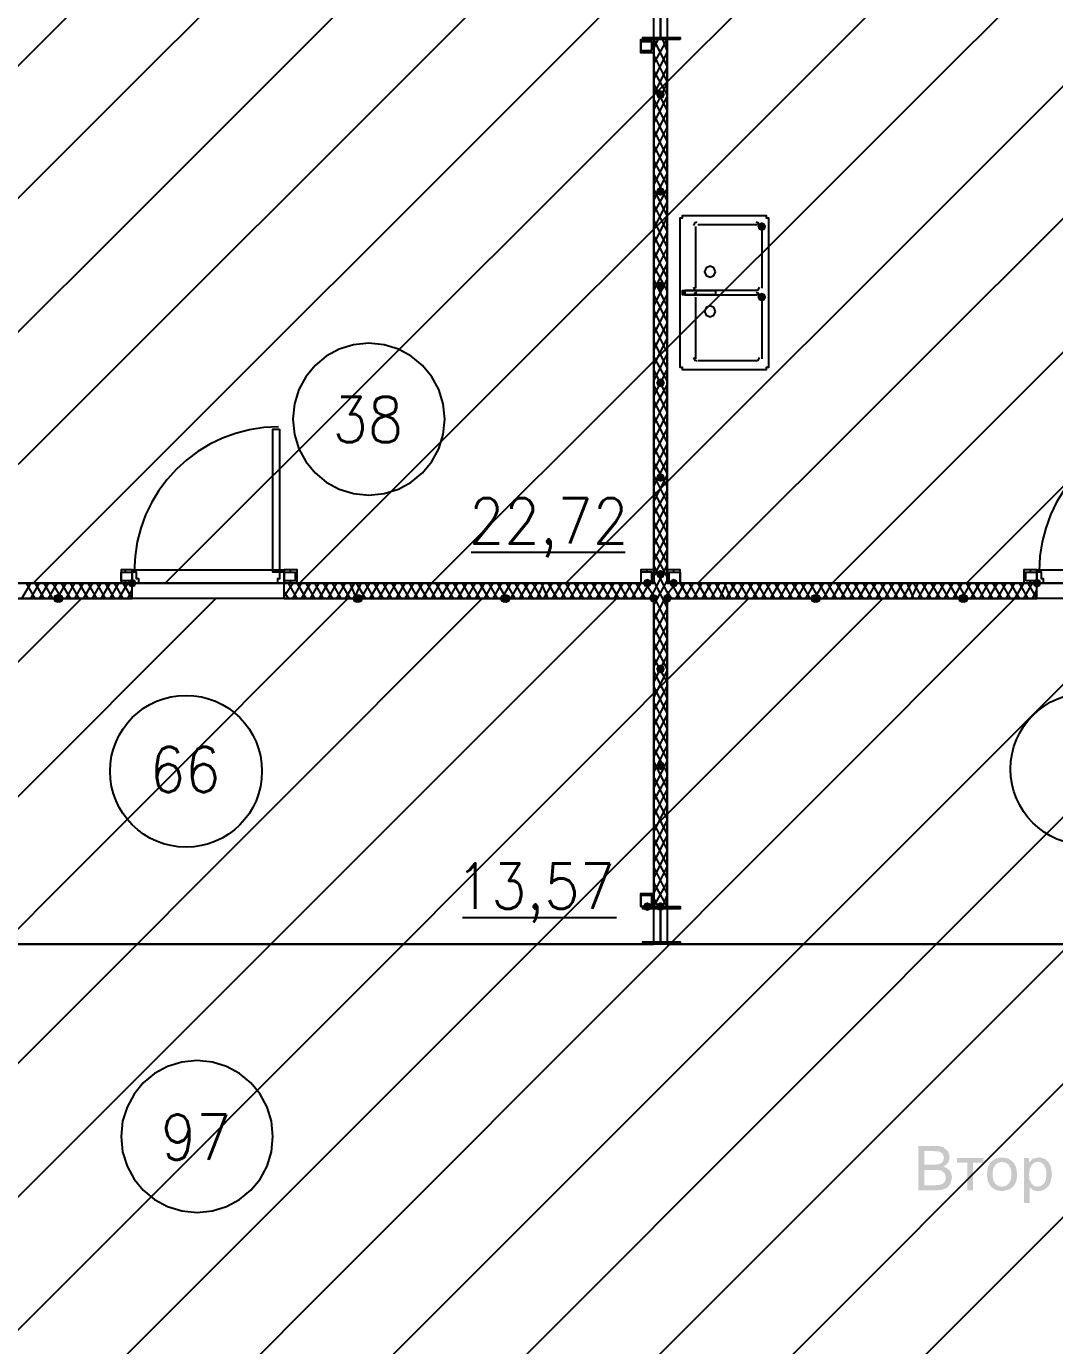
# Model space of a CAD drawing. Header units: millimetres. Extents: x 0 to 420, y 0 to 297.
# Drawn here: x 157.61 to 177.38, y 174.48 to 199.86 of the extents above; entities that cross this region are included whole.
import ezdxf

# ---------------------------------------------------------------- set-up
doc = ezdxf.new("R2010")
doc.units = ezdxf.units.MM
doc.layers.get('0').update_dxf_attribs({"linetype": 'CONTINUOUS'})
doc.styles.get("Standard").update_dxf_attribs({"font": 'STANDARD'})

msp = doc.modelspace()

# ---------------------------------------------------------------- hatches: boundary and pattern name
at = {"true_color": 0x000007}
for points in [[(169.883667, 198.543333), (169.858796, 198.483537), (169.799, 198.458667), (169.739204, 198.483537), (169.714333, 198.543333), (169.739204, 198.603129), (169.799, 198.628), (169.858796, 198.603129)], [(169.883667, 196.680667), (169.858796, 196.620871), (169.799, 196.596), (169.739204, 196.620871), (169.714333, 196.680667), (169.739204, 196.740462), (169.799, 196.765333), (169.858796, 196.740463)], [(171.831, 196.003333), (171.806129, 195.943537), (171.746333, 195.918667), (171.686538, 195.943537), (171.661667, 196.003333), (171.686537, 196.063129), (171.746333, 196.088), (171.806129, 196.063129)], [(169.883667, 194.860333), (169.858796, 194.800537), (169.799, 194.775667), (169.739204, 194.800537), (169.714333, 194.860333), (169.739204, 194.920129), (169.799, 194.945), (169.858796, 194.920129)], [(171.831, 194.648667), (171.806129, 194.588871), (171.746333, 194.564), (171.686538, 194.588871), (171.661667, 194.648667), (171.686537, 194.708462), (171.746333, 194.733333), (171.806129, 194.708463)], [(169.883667, 192.997667), (169.858796, 192.937871), (169.799, 192.913), (169.739204, 192.937871), (169.714333, 192.997667), (169.739204, 193.057462), (169.799, 193.082333), (169.858796, 193.057463)], [(169.883667, 191.177333), (169.858796, 191.117537), (169.799, 191.092667), (169.739204, 191.117537), (169.714333, 191.177333), (169.739204, 191.237129), (169.799, 191.262), (169.858796, 191.237129)], [(169.883667, 189.314667), (169.858796, 189.254871), (169.799, 189.23), (169.739204, 189.254871), (169.714333, 189.314667), (169.739204, 189.374462), (169.799, 189.399333), (169.858796, 189.374463)], [(159.723667, 189.145333), (159.698796, 189.085537), (159.639, 189.060667), (159.579204, 189.085537), (159.554333, 189.145333), (159.579204, 189.205129), (159.639, 189.23), (159.698796, 189.205129)], [(169.629667, 189.145333), (169.604796, 189.085537), (169.545, 189.060667), (169.485204, 189.085537), (169.460333, 189.145333), (169.485204, 189.205129), (169.545, 189.23), (169.604796, 189.205129)], [(170.137667, 189.145333), (170.112796, 189.085537), (170.053, 189.060667), (169.993204, 189.085537), (169.968333, 189.145333), (169.993204, 189.205129), (170.053, 189.23), (170.112796, 189.205129)], [(177.122667, 189.145333), (177.097796, 189.085537), (177.038, 189.060667), (176.978204, 189.085537), (176.953333, 189.145333), (176.978204, 189.205129), (177.038, 189.23), (177.097796, 189.205129)], [(169.883667, 187.494333), (169.858796, 187.434537), (169.799, 187.409667), (169.739204, 187.434537), (169.714333, 187.494333), (169.739204, 187.554129), (169.799, 187.579), (169.858796, 187.554129)], [(169.883667, 185.631667), (169.858796, 185.571871), (169.799, 185.547), (169.739204, 185.571871), (169.714333, 185.631667), (169.739204, 185.691462), (169.799, 185.716333), (169.858796, 185.691463)], [(169.629667, 182.922333), (169.604796, 182.862537), (169.545, 182.837667), (169.485204, 182.862537), (169.460333, 182.922333), (169.485204, 182.982129), (169.545, 183.007), (169.604796, 182.982129)], [(169.883667, 182.922333), (169.858796, 182.862537), (169.799, 182.837667), (169.739204, 182.862537), (169.714333, 182.922333), (169.739204, 182.982129), (169.799, 183.007), (169.858796, 182.982129)], [(175.499653, 178.083103), (176.005117, 178.083103), (176.005117, 177.996011), (175.805026, 177.996011), (175.805026, 177.461333), (175.700295, 177.461333), (175.700295, 177.996011), (175.499653, 177.996011)]]:
    msp.add_hatch(color=0, dxfattribs=at).paths.add_polyline_path(points, flags=0)
h = msp.add_hatch(color=0, dxfattribs=at)
h.paths.add_polyline_path([(152.569333, 188.849), (159.639, 188.849)], flags=0)
h.paths.add_polyline_path([(159.639, 188.849), (152.569333, 188.849)], flags=0)
at = {"true_color": 0x0000fe}
for points in [[(158.284333, 188.849), (158.259462, 188.789204), (158.199667, 188.764333), (158.139871, 188.789204), (158.115, 188.849), (158.139871, 188.908796), (158.199667, 188.933667), (158.259462, 188.908796)], [(158.326667, 188.849), (158.301796, 188.789204), (158.242, 188.764333), (158.182204, 188.789204), (158.157333, 188.849), (158.182204, 188.908796), (158.242, 188.933667), (158.301796, 188.908796)], [(164.041667, 188.849), (164.016796, 188.789204), (163.957, 188.764333), (163.897204, 188.789204), (163.872333, 188.849), (163.897204, 188.908796), (163.957, 188.933667), (164.016796, 188.908796)], [(164.084, 188.849), (164.059129, 188.789204), (163.999333, 188.764333), (163.939538, 188.789204), (163.914667, 188.849), (163.939537, 188.908796), (163.999333, 188.933667), (164.059129, 188.908796)], [(166.878, 188.849), (166.853129, 188.789204), (166.793333, 188.764333), (166.733538, 188.789204), (166.708667, 188.849), (166.733537, 188.908796), (166.793333, 188.933667), (166.853129, 188.908796)], [(166.920333, 188.849), (166.895462, 188.789204), (166.835667, 188.764333), (166.775871, 188.789204), (166.751, 188.849), (166.775871, 188.908796), (166.835667, 188.933667), (166.895462, 188.908796)], [(169.756667, 188.849), (169.731796, 188.789204), (169.672, 188.764333), (169.612204, 188.789204), (169.587333, 188.849), (169.612204, 188.908796), (169.672, 188.933667), (169.731796, 188.908796)], [(169.756667, 188.849), (169.731796, 188.789204), (169.672, 188.764333), (169.612204, 188.789204), (169.587333, 188.849), (169.612204, 188.908796), (169.672, 188.933667), (169.731796, 188.908796)], [(170.010667, 188.849), (169.985796, 188.789204), (169.926, 188.764333), (169.866204, 188.789204), (169.841333, 188.849), (169.866204, 188.908796), (169.926, 188.933667), (169.985796, 188.908796)], [(172.847, 188.849), (172.822129, 188.789204), (172.762333, 188.764333), (172.702538, 188.789204), (172.677667, 188.849), (172.702537, 188.908796), (172.762333, 188.933667), (172.822129, 188.908796)], [(172.889333, 188.849), (172.864463, 188.789204), (172.804667, 188.764333), (172.744871, 188.789204), (172.72, 188.849), (172.744871, 188.908796), (172.804667, 188.933667), (172.864462, 188.908796)], [(175.683333, 188.849), (175.658462, 188.789204), (175.598667, 188.764333), (175.538871, 188.789204), (175.514, 188.849), (175.538871, 188.908796), (175.598667, 188.933667), (175.658462, 188.908796)], [(175.725667, 188.849), (175.700796, 188.789204), (175.641, 188.764333), (175.581204, 188.789204), (175.556333, 188.849), (175.581204, 188.908796), (175.641, 188.933667), (175.700796, 188.908796)]]:
    msp.add_hatch(color=0, dxfattribs=at).paths.add_polyline_path(points, flags=0)
at = {"true_color": 0x000007}
h = msp.add_hatch(color=0, dxfattribs=at)
h.paths.add_polyline_path([(162.56, 188.849), (169.672, 188.849)], flags=0)
h.paths.add_polyline_path([(169.672, 188.849), (162.56, 188.849)], flags=0)
h = msp.add_hatch(color=0, dxfattribs=at)
h.paths.add_polyline_path([(169.926, 188.849), (177.038, 188.849)], flags=0)
h.paths.add_polyline_path([(177.038, 188.849), (169.926, 188.849)], flags=0)
h = msp.add_hatch(color=0, dxfattribs=at)
h.paths.add_polyline_path([(174.754978, 177.461333), (174.754978, 178.320126), (175.077438, 178.320126), (175.165771, 178.313511), (175.235086, 178.293668), (175.328241, 178.213741), (175.361866, 178.100191), (175.3321, 177.996563), (175.241701, 177.91829), (175.310671, 177.887009), (175.361866, 177.840018), (175.393147, 177.780211), (175.403758, 177.710482), (175.377851, 177.598034), (175.315012, 177.518108), (175.220754, 177.475664), (175.082399, 177.461333)], flags=0)
h.paths.add_polyline_path([(174.869079, 177.95908), (175.054287, 177.95908), (175.119124, 177.96156), (175.162877, 177.969002), (175.22792, 178.011997), (175.249969, 178.086962), (175.229574, 178.161927), (175.171145, 178.206576), (175.119469, 178.215533), (175.040507, 178.218702), (174.869079, 178.218702)], flags=0)
h.paths.add_polyline_path([(174.869079, 177.562756), (175.082399, 177.562756), (175.160121, 177.566615), (175.225164, 177.590317), (175.26871, 177.637722), (175.285798, 177.710482), (175.260993, 177.793715), (175.192642, 177.843325), (175.139381, 177.854005), (175.067517, 177.857656), (174.869079, 177.857656)], flags=0)
h = msp.add_hatch(color=0, dxfattribs=at)
h.paths.add_polyline_path([(176.073669, 177.772218), (176.097716, 177.9227), (176.170131, 178.028533), (176.258602, 178.080141), (176.365262, 178.097435), (176.481775, 178.076351), (176.574723, 178.013099), (176.635771, 177.912985), (176.656303, 177.781037), (176.647277, 177.673482), (176.620474, 177.591971), (176.57617, 177.530855), (176.515743, 177.485035), (176.365262, 177.447001), (176.247095, 177.467809), (176.154146, 177.530786), (176.09365, 177.632898)], flags=0)
h.paths.add_polyline_path([(176.182258, 177.772218), (176.195143, 177.667556), (176.234072, 177.593073), (176.292846, 177.5487), (176.365262, 177.534093), (176.437195, 177.548976), (176.4959, 177.593624), (176.535105, 177.669141), (176.548265, 177.776077), (176.535105, 177.877293), (176.4959, 177.950812), (176.436782, 177.99546), (176.365262, 178.010343), (176.292846, 177.99546), (176.234072, 177.950812), (176.195143, 177.876398)], flags=0)
h = msp.add_hatch(color=0, dxfattribs=at)
h.paths.add_polyline_path([(176.788232, 177.223208), (176.788232, 178.083103), (176.884695, 178.083103), (176.884695, 178.002626), (176.960763, 178.073733), (177.064942, 178.097435), (177.139494, 178.0871), (177.204951, 178.056094), (177.258419, 178.006485), (177.297004, 177.940339), (177.328423, 177.777179), (177.294248, 177.6052), (177.252011, 177.5374), (177.194478, 177.487791), (177.127505, 177.457267), (177.057225, 177.447001), (176.962968, 177.46905), (176.894066, 177.525825), (176.894066, 177.223208)], flags=0)
h.paths.add_polyline_path([(176.884144, 177.768911), (176.896202, 177.664249), (176.932651, 177.591419), (176.985981, 177.548287), (177.05006, 177.534093), (177.115379, 177.5487), (177.170776, 177.593073), (177.208258, 177.668865), (177.220936, 177.77773), (177.208603, 177.881152), (177.171878, 177.955222), (177.117997, 177.99987), (177.055021, 178.014753), (176.991355, 177.999043), (176.935958, 177.951914), (176.897029, 177.874675)], flags=0)

# ---------------------------------------------------------------- linework, layer by layer
at = {"color": 0, "true_color": 0x000005}
for points in [[(147.489334, 189.145333), (193.421001, 235.076999)], [(150.029334, 189.145333), (196.003334, 235.076999)], [(152.611668, 189.145333), (198.543334, 235.076999)], [(155.151668, 189.145333), (201.125668, 235.076999)], [(157.734001, 189.145333), (203.665668, 235.076999)], [(160.274001, 189.145333), (206.248001, 235.076999)], [(162.856334, 189.145333), (208.788001, 235.076999)], [(165.396334, 189.145333), (211.370334, 235.076999)], [(167.978668, 189.145333), (213.910334, 235.076999)], [(170.518668, 189.145333), (216.492667, 235.076999)], [(173.101001, 189.145333), (219.032667, 235.076999)], [(175.683334, 189.145333), (221.615001, 235.076999)]]:
    msp.add_lwpolyline(points, dxfattribs=at)
at = {"color": 0, "true_color": 0x000007}
for points in [[(152.569333, 189.145333), (169.672, 189.145333), (169.672, 200.321333), (152.569333, 200.321333)], [(170.18, 199.601667), (169.460333, 199.601667), (169.460333, 199.644), (169.799, 199.644), (169.799, 200.279), (169.460333, 200.279), (169.460333, 200.321333), (170.18, 200.321333), (170.18, 200.279), (169.799, 200.279), (169.799, 199.644), (170.18, 199.644)], [(169.926, 200.321333), (169.926, 189.145333), (187.028667, 189.145333), (187.028667, 200.321333)], [(169.672, 199.347667), (169.418, 199.347667), (169.418, 199.601667), (169.672, 199.601667)], [(169.629667, 199.39), (169.629667, 199.559333), (169.418, 199.559333), (169.418, 199.39)], [(171.873333, 196.130333), (171.873333, 193.336333), (171.873333, 193.294), (171.831, 193.294), (171.831, 193.251667), (170.222333, 193.251667), (170.222333, 193.294), (170.18, 193.294), (170.18, 193.336333), (170.18, 196.130333), (170.18, 196.172667), (170.222333, 196.172667), (170.222333, 196.215), (171.831, 196.215), (171.831, 196.172667), (171.873333, 196.172667)], [(170.857333, 195.1355), (170.82634, 195.21034), (170.7515, 195.241333), (170.67666, 195.21034), (170.645667, 195.1355), (170.67666, 195.06066), (170.7515, 195.029667), (170.82634, 195.06066)], [(170.857333, 194.775667), (170.857333, 194.733333), (170.857333, 194.691), (170.264667, 194.691), (170.264667, 194.733333), (170.222333, 194.733333), (170.264667, 194.733333), (170.264667, 194.775667)], [(170.434, 194.775667), (170.264667, 194.775667), (170.264667, 194.733333), (170.222333, 194.733333), (170.264667, 194.733333), (170.264667, 194.691), (170.434, 194.691), (170.222333, 194.691), (170.222333, 194.775667)], [(170.518667, 194.775667), (170.434, 194.775667)], [(170.518667, 194.691), (170.434, 194.691)], [(170.857333, 194.3735), (170.82634, 194.44834), (170.7515, 194.479333), (170.67666, 194.44834), (170.645667, 194.3735), (170.67666, 194.29866), (170.7515, 194.267667), (170.82634, 194.29866)], [(162.475333, 192.108667), (162.475333, 189.357), (162.348333, 189.357), (162.348333, 192.108667)], [(159.427333, 189.145333), (159.639, 189.145333), (159.639, 189.399333), (159.427333, 189.399333)], [(159.427333, 189.187667), (159.427333, 189.357), (159.639, 189.357), (159.639, 189.187667)], [(159.766, 189.145333), (159.766, 189.23), (159.723667, 189.23), (159.723667, 189.357), (159.639, 189.357), (159.639, 189.145333)], [(162.56, 189.145333), (162.56, 189.357), (162.475333, 189.357), (162.475333, 189.23), (162.433, 189.23), (162.433, 189.145333)], [(162.56, 189.145333), (162.814, 189.145333), (162.814, 189.399333), (162.56, 189.399333)], [(162.56, 189.187667), (162.56, 189.357), (162.771667, 189.357), (162.771667, 189.187667)], [(169.418, 189.145333), (169.629667, 189.145333), (169.629667, 189.357), (169.418, 189.357), (169.418, 189.145333), (169.672, 189.145333), (169.672, 189.399333), (169.418, 189.399333)], [(169.926, 189.145333), (170.18, 189.145333), (170.18, 189.399333), (169.926, 189.399333)], [(169.968333, 189.145333), (169.968333, 189.357), (170.18, 189.357), (170.18, 189.145333)], [(176.784, 189.145333), (177.038, 189.145333), (177.038, 189.399333), (176.784, 189.399333)], [(176.826333, 189.187667), (176.826333, 189.357), (177.038, 189.357), (177.038, 189.187667)], [(177.165, 189.145333), (177.165, 189.23), (177.122667, 189.23), (177.122667, 189.357), (177.038, 189.357), (177.038, 189.145333)], [(152.569333, 188.849), (159.639, 188.849)], [(159.639, 188.849), (152.569333, 188.849)], [(159.639, 188.849), (152.569333, 188.849), (159.639, 188.849), (152.569333, 188.849)], [(162.56, 188.849), (169.672, 188.849)], [(169.672, 188.849), (162.56, 188.849)], [(162.56, 188.849), (169.672, 188.849)], [(162.56, 188.849), (169.672, 188.849)], [(169.926, 188.849), (177.038, 188.849)], [(177.038, 188.849), (169.926, 188.849)], [(177.038, 188.849), (169.926, 188.849), (177.038, 188.849), (169.926, 188.849)], [(169.672, 182.922333), (169.418, 182.922333), (169.418, 183.176333), (169.672, 183.176333)], [(169.629667, 182.922333), (169.629667, 183.134), (169.418, 183.134), (169.418, 182.922333)], [(170.18, 182.202667), (169.460333, 182.202667), (169.460333, 182.245), (169.799, 182.245), (169.799, 182.88), (169.460333, 182.88), (169.460333, 182.922333), (170.18, 182.922333), (170.18, 182.88), (169.799, 182.88), (169.799, 182.245), (170.18, 182.245)]]:
    msp.add_lwpolyline(points, close=True, dxfattribs=at)
for points in [[(169.799, 199.601667), (169.799, 200.321333)], [(169.460333, 199.601667), (169.460333, 199.644)], [(169.545, 199.559333), (169.545, 199.601667)], [(169.629667, 199.601667), (169.629667, 199.644)], [(169.672, 199.432333), (169.756667, 199.601667)], [(169.672, 199.136), (169.926, 199.601667)], [(169.926, 199.093667), (169.672, 199.601667)], [(169.926, 189.145333), (169.926, 199.601667), (169.672, 199.601667), (169.672, 189.145333)], [(169.926, 199.39), (169.841333, 199.601667)], [(169.968333, 199.601667), (169.968333, 199.644)], [(170.137667, 199.601667), (170.137667, 199.644)], [(169.545, 199.347667), (169.545, 199.39)], [(169.672, 198.839667), (169.926, 199.347667)], [(169.926, 198.797333), (169.672, 199.305333)], [(169.672, 198.543333), (169.926, 199.051333)], [(169.926, 198.543333), (169.672, 199.009)], [(169.672, 198.247), (169.926, 198.755)], [(169.926, 198.247), (169.672, 198.755)], [(169.672, 197.993), (169.926, 198.501)], [(169.926, 197.950667), (169.672, 198.458667)], [(169.672, 197.696667), (169.926, 198.204667)], [(169.926, 197.654333), (169.672, 198.162333)], [(169.672, 197.400333), (169.926, 197.908333)], [(169.926, 197.358), (169.672, 197.866)], [(169.672, 197.104), (169.926, 197.612)], [(169.926, 197.061667), (169.672, 197.569667)], [(169.672, 196.807667), (169.926, 197.315667)], [(169.926, 196.807667), (169.672, 197.273333)], [(169.672, 196.511333), (169.926, 197.019333)], [(169.926, 196.511333), (169.672, 197.019333)], [(169.672, 196.257333), (169.926, 196.723)], [(169.926, 196.215), (169.672, 196.723)], [(169.672, 195.961), (169.926, 196.469)], [(169.926, 195.918667), (169.672, 196.426667)], [(169.672, 195.664667), (169.926, 196.172667)], [(169.926, 195.622333), (169.672, 196.130333)], [(170.4975, 196.088), (170.452606, 196.069394), (170.434, 196.0245)], [(170.476333, 194.818), (170.476333, 196.003333)], [(170.518667, 196.045667), (171.661667, 196.045667)], [(171.704, 196.0245), (171.685395, 196.069394), (171.6405, 196.088)], [(171.746333, 196.003333), (171.746333, 194.818)], [(169.672, 195.368333), (169.926, 195.876333)], [(169.926, 195.326), (169.672, 195.834)], [(169.672, 195.072), (169.926, 195.58)], [(169.926, 195.029667), (169.672, 195.537667)], [(169.672, 194.775667), (169.926, 195.283667)], [(169.926, 194.775667), (169.672, 195.241333)], [(169.672, 194.479333), (169.926, 194.987333)], [(169.926, 194.479333), (169.672, 194.987333)], [(169.672, 194.225333), (169.926, 194.691)], [(169.926, 194.183), (169.672, 194.691)], [(170.434, 194.839167), (170.452606, 194.794272), (170.4975, 194.775667)], [(170.4975, 194.733333), (170.452606, 194.714728), (170.434, 194.669833)], [(171.661667, 194.775667), (170.518667, 194.775667)], [(170.518667, 194.691), (171.661667, 194.691)], [(171.6405, 194.775667), (171.685395, 194.794272), (171.704, 194.839167)], [(171.704, 194.669833), (171.685395, 194.714728), (171.6405, 194.733333)], [(169.672, 193.929), (169.926, 194.437)], [(170.476333, 193.463333), (170.476333, 194.648667)], [(171.746333, 194.648667), (171.746333, 193.463333)], [(169.926, 193.886667), (169.672, 194.394667)], [(169.672, 193.632667), (169.926, 194.140667)], [(169.926, 193.590333), (169.672, 194.098333)], [(165.650333, 192.299167), (165.620661, 192.59351), (165.535561, 192.867662), (165.400905, 193.115749), (165.222566, 193.331899), (165.006416, 193.510238), (164.758329, 193.644894), (164.484177, 193.729995), (164.189833, 193.759667), (163.89549, 193.729995), (163.621338, 193.644894), (163.373251, 193.510238), (163.157101, 193.331899), (162.978762, 193.115749), (162.844106, 192.867662), (162.759005, 192.59351), (162.729333, 192.299167)], [(169.672, 193.336333), (169.926, 193.844333)], [(169.926, 193.294), (169.672, 193.802)], [(169.672, 193.04), (169.926, 193.548)], [(169.926, 193.04), (169.672, 193.505667)], [(170.434, 193.4845), (170.452606, 193.439605), (170.4975, 193.421)], [(171.661667, 193.421), (170.518667, 193.421)], [(171.6405, 193.421), (171.685395, 193.439605), (171.704, 193.4845)], [(169.672, 192.743667), (169.926, 193.251667)], [(169.926, 192.743667), (169.672, 193.251667)], [(169.672, 192.489667), (169.926, 192.955333)], [(169.926, 192.447333), (169.672, 192.955333)], [(169.672, 192.193333), (169.926, 192.701333)], [(169.926, 192.151), (169.672, 192.659)], [(169.672, 191.897), (169.926, 192.405)], [(162.454167, 192.151), (162.170658, 192.136684), (161.89534, 192.094666), (161.629605, 192.02634), (161.374849, 191.933099), (161.132463, 191.816337), (160.903843, 191.677448), (160.690381, 191.517824), (160.493472, 191.338861), (160.314509, 191.141952), (160.154886, 190.928491), (160.015996, 190.69987), (159.899234, 190.457485), (159.805993, 190.202728), (159.737667, 189.936994), (159.695649, 189.661675), (159.681333, 189.378167)], [(162.729333, 192.299167), (162.759005, 192.004823), (162.844106, 191.730671), (162.978762, 191.482584), (163.157101, 191.266434), (163.373251, 191.088095), (163.621338, 190.953439), (163.89549, 190.868339), (164.189833, 190.838667), (164.484177, 190.868339), (164.758329, 190.953439), (165.006416, 191.088095), (165.222566, 191.266434), (165.400905, 191.482584), (165.535561, 191.730671), (165.620661, 192.004823), (165.650333, 192.299167)], [(169.926, 191.854667), (169.672, 192.362667)], [(179.853167, 192.151), (179.569658, 192.136684), (179.29434, 192.094666), (179.028605, 192.02634), (178.773849, 191.933099), (178.531463, 191.816337), (178.302843, 191.677448), (178.089381, 191.517824), (177.892472, 191.338861), (177.713509, 191.141952), (177.553886, 190.928491), (177.414996, 190.69987), (177.298234, 190.457485), (177.204993, 190.202728), (177.136667, 189.936994), (177.094649, 189.661675), (177.080333, 189.378167)], [(169.672, 191.600667), (169.926, 192.108667)], [(169.926, 191.558333), (169.672, 192.066333)], [(169.672, 191.304333), (169.926, 191.812333)], [(169.926, 191.262), (169.672, 191.77)], [(169.672, 191.008), (169.926, 191.516)], [(169.926, 191.008), (169.672, 191.473667)], [(169.672, 190.711667), (169.926, 191.219667)], [(169.926, 190.711667), (169.672, 191.219667)], [(169.672, 190.457667), (169.926, 190.923333)], [(169.926, 190.415333), (169.672, 190.923333)], [(169.672, 190.161333), (169.926, 190.669333)], [(169.926, 190.119), (169.672, 190.627)], [(169.672, 189.865), (169.926, 190.373)], [(169.926, 189.822667), (169.672, 190.330667)], [(169.672, 189.568667), (169.926, 190.076667)], [(169.926, 189.526333), (169.672, 190.034333)], [(166.158333, 189.738), (169.121667, 189.738)], [(169.672, 189.272333), (169.926, 189.780333)], [(169.926, 189.272333), (169.672, 189.738)], [(159.512, 189.357), (159.512, 189.399333)], [(159.639, 189.272333), (159.639, 189.399333), (161.120667, 189.399333)], [(161.120667, 189.399333), (162.56, 189.399333), (162.56, 189.272333)], [(162.687, 189.357), (162.687, 189.399333)], [(169.545, 189.357), (169.545, 189.399333)], [(169.672, 188.976), (169.926, 189.484)], [(169.926, 188.976), (169.672, 189.484)], [(170.053, 189.357), (170.053, 189.399333)], [(176.911, 189.357), (176.911, 189.399333)], [(177.038, 189.272333), (177.038, 189.399333), (178.477333, 189.399333)], [(159.639, 189.145333), (152.569333, 189.145333)], [(157.522333, 188.849), (157.691667, 189.145333)], [(157.776333, 188.849), (157.607, 189.145333)], [(157.691667, 188.849), (157.861, 189.145333)], [(157.945667, 188.849), (157.776333, 189.145333)], [(157.861, 188.849), (158.030333, 189.145333)], [(158.115, 188.849), (157.945667, 189.145333)], [(158.030333, 188.849), (158.199667, 189.145333)], [(158.284333, 188.849), (158.115, 189.145333)], [(158.199667, 188.849), (158.369, 189.145333)], [(158.453667, 188.849), (158.284333, 189.145333)], [(158.369, 188.849), (158.538333, 189.145333)], [(158.623, 188.849), (158.453667, 189.145333)], [(158.538333, 188.849), (158.707667, 189.145333)], [(158.792333, 188.849), (158.623, 189.145333)], [(158.707667, 188.849), (158.877, 189.145333)], [(158.961667, 188.849), (158.792333, 189.145333)], [(158.877, 188.849), (159.046333, 189.145333)], [(159.131, 188.849), (158.961667, 189.145333)], [(159.046333, 188.849), (159.215667, 189.145333)], [(159.300333, 188.849), (159.131, 189.145333)], [(159.215667, 188.849), (159.385, 189.145333)], [(159.469667, 188.849), (159.300333, 189.145333)], [(159.385, 188.849), (159.554333, 189.145333)], [(159.639, 188.849), (159.469667, 189.145333)], [(159.512, 189.145333), (159.512, 189.187667)], [(161.120667, 189.145333), (159.639, 189.145333), (159.639, 189.272333)], [(159.639, 188.849), (159.639, 189.145333)], [(159.639, 188.849), (159.639, 189.145333)], [(162.56, 189.272333), (162.56, 189.145333), (161.120667, 189.145333)], [(162.56, 188.891333), (162.729333, 189.145333)], [(162.56, 188.849), (162.56, 189.145333)], [(162.56, 188.849), (162.56, 189.145333)], [(169.672, 189.145333), (162.56, 189.145333)], [(162.814, 188.849), (162.644667, 189.145333)], [(162.687, 189.145333), (162.687, 189.187667)], [(162.729333, 188.849), (162.898667, 189.145333)], [(162.983333, 188.849), (162.814, 189.145333)], [(162.898667, 188.849), (163.068, 189.145333)], [(163.152667, 188.849), (162.983333, 189.145333)], [(163.068, 188.849), (163.237333, 189.145333)], [(163.322, 188.849), (163.152667, 189.145333)], [(163.237333, 188.849), (163.406667, 189.145333)], [(163.491333, 188.849), (163.322, 189.145333)], [(163.406667, 188.849), (163.576, 189.145333)], [(163.660667, 188.849), (163.491333, 189.145333)], [(163.576, 188.849), (163.745333, 189.145333)], [(163.83, 188.849), (163.660667, 189.145333)], [(163.745333, 188.849), (163.914667, 189.145333)], [(163.957, 188.849), (163.83, 189.145333)], [(163.914667, 188.849), (164.041667, 189.145333)], [(164.126333, 188.849), (163.957, 189.145333)], [(164.041667, 188.849), (164.211, 189.145333)], [(164.295667, 188.849), (164.126333, 189.145333)], [(164.211, 188.849), (164.380333, 189.145333)], [(164.465, 188.849), (164.295667, 189.145333)], [(164.380333, 188.849), (164.549667, 189.145333)], [(164.634333, 188.849), (164.465, 189.145333)], [(164.549667, 188.849), (164.719, 189.145333)], [(164.803667, 188.849), (164.634333, 189.145333)], [(164.719, 188.849), (164.888333, 189.145333)], [(164.973, 188.849), (164.803667, 189.145333)], [(164.888333, 188.849), (165.057667, 189.145333)], [(165.142333, 188.849), (164.973, 189.145333)], [(165.057667, 188.849), (165.227, 189.145333)], [(165.311667, 188.849), (165.142333, 189.145333)], [(165.227, 188.849), (165.396333, 189.145333)], [(165.481, 188.849), (165.311667, 189.145333)], [(165.396333, 188.849), (165.565667, 189.145333)], [(165.650333, 188.849), (165.481, 189.145333)], [(165.565667, 188.849), (165.735, 189.145333)], [(165.819667, 188.849), (165.650333, 189.145333)], [(165.735, 188.849), (165.904333, 189.145333)], [(165.989, 188.849), (165.819667, 189.145333)], [(165.904333, 188.849), (166.073667, 189.145333)], [(166.158333, 188.849), (165.989, 189.145333)], [(166.073667, 188.849), (166.243, 189.145333)], [(166.327667, 188.849), (166.158333, 189.145333)], [(166.243, 188.849), (166.412333, 189.145333)], [(166.497, 188.849), (166.327667, 189.145333)], [(166.412333, 188.849), (166.581667, 189.145333)], [(166.666333, 188.849), (166.497, 189.145333)], [(166.581667, 188.849), (166.751, 189.145333)], [(166.835667, 188.849), (166.666333, 189.145333)], [(166.751, 188.849), (166.920333, 189.145333)], [(167.005, 188.849), (166.835667, 189.145333)], [(166.920333, 188.849), (167.089667, 189.145333)], [(167.174333, 188.849), (167.005, 189.145333)], [(167.089667, 188.849), (167.259, 189.145333)], [(167.343667, 188.849), (167.174333, 189.145333)], [(167.259, 188.849), (167.428333, 189.145333)], [(167.513, 188.849), (167.343667, 189.145333)], [(167.428333, 188.849), (167.555333, 189.145333)], [(167.64, 188.849), (167.513, 189.145333)], [(167.555333, 188.849), (167.724667, 189.145333)], [(167.809333, 188.849), (167.64, 189.145333)], [(167.724667, 188.849), (167.894, 189.145333)], [(167.978667, 188.849), (167.809333, 189.145333)], [(167.894, 188.849), (168.063333, 189.145333)], [(168.148, 188.849), (167.978667, 189.145333)], [(168.063333, 188.849), (168.232667, 189.145333)], [(168.317333, 188.849), (168.148, 189.145333)], [(168.232667, 188.849), (168.402, 189.145333)], [(168.486667, 188.849), (168.317333, 189.145333)], [(168.402, 188.849), (168.571333, 189.145333)], [(168.656, 188.849), (168.486667, 189.145333)], [(168.571333, 188.849), (168.740667, 189.145333)], [(168.825333, 188.849), (168.656, 189.145333)], [(168.740667, 188.849), (168.91, 189.145333)], [(168.994667, 188.849), (168.825333, 189.145333)], [(168.91, 188.849), (169.079333, 189.145333)], [(169.164, 188.849), (168.994667, 189.145333)], [(169.079333, 188.849), (169.248667, 189.145333)], [(169.333333, 188.849), (169.164, 189.145333)], [(169.248667, 188.849), (169.418, 189.145333)], [(169.502667, 188.849), (169.333333, 189.145333)], [(169.418, 188.849), (169.587333, 189.145333)], [(169.672, 188.891333), (169.502667, 189.145333)], [(169.672, 188.722), (169.926, 189.187667)], [(169.926, 188.679667), (169.672, 189.187667)], [(169.926, 188.933667), (170.095333, 189.145333)], [(177.038, 189.145333), (169.926, 189.145333)], [(170.18, 188.849), (170.010667, 189.145333)], [(170.095333, 188.849), (170.264667, 189.145333)], [(170.349333, 188.849), (170.18, 189.145333)], [(170.264667, 188.849), (170.434, 189.145333)], [(170.518667, 188.849), (170.349333, 189.145333)], [(170.434, 188.849), (170.603333, 189.145333)], [(170.688, 188.849), (170.518667, 189.145333)], [(170.603333, 188.849), (170.772667, 189.145333)], [(170.857333, 188.849), (170.688, 189.145333)], [(170.772667, 188.849), (170.942, 189.145333)], [(171.026667, 188.849), (170.857333, 189.145333)], [(170.942, 188.849), (171.069, 189.145333)], [(171.153667, 188.849), (171.026667, 189.145333)], [(171.069, 188.849), (171.238333, 189.145333)], [(171.323, 188.849), (171.153667, 189.145333)], [(171.238333, 188.849), (171.407667, 189.145333)], [(171.492333, 188.849), (171.323, 189.145333)], [(171.407667, 188.849), (171.577, 189.145333)], [(171.661667, 188.849), (171.492333, 189.145333)], [(171.577, 188.849), (171.746333, 189.145333)], [(171.831, 188.849), (171.661667, 189.145333)], [(171.746333, 188.849), (171.915667, 189.145333)], [(172.000333, 188.849), (171.831, 189.145333)], [(171.915667, 188.849), (172.085, 189.145333)], [(172.169667, 188.849), (172.000333, 189.145333)], [(172.085, 188.849), (172.254333, 189.145333)], [(172.339, 188.849), (172.169667, 189.145333)], [(172.254333, 188.849), (172.423667, 189.145333)], [(172.508333, 188.849), (172.339, 189.145333)], [(172.423667, 188.849), (172.593, 189.145333)], [(172.677667, 188.849), (172.508333, 189.145333)], [(172.593, 188.849), (172.762333, 189.145333)], [(172.847, 188.849), (172.677667, 189.145333)], [(172.762333, 188.849), (172.931667, 189.145333)], [(173.016333, 188.849), (172.847, 189.145333)], [(172.931667, 188.849), (173.101, 189.145333)], [(173.185667, 188.849), (173.016333, 189.145333)], [(173.101, 188.849), (173.270333, 189.145333)], [(173.355, 188.849), (173.185667, 189.145333)], [(173.270333, 188.849), (173.439667, 189.145333)], [(173.524333, 188.849), (173.355, 189.145333)], [(173.439667, 188.849), (173.609, 189.145333)], [(173.693667, 188.849), (173.524333, 189.145333)], [(173.609, 188.849), (173.778333, 189.145333)], [(173.863, 188.849), (173.693667, 189.145333)], [(173.778333, 188.849), (173.947667, 189.145333)], [(174.032333, 188.849), (173.863, 189.145333)], [(173.947667, 188.849), (174.117, 189.145333)], [(174.201667, 188.849), (174.032333, 189.145333)], [(174.117, 188.849), (174.286333, 189.145333)], [(174.371, 188.849), (174.201667, 189.145333)], [(174.286333, 188.849), (174.455667, 189.145333)], [(174.540333, 188.849), (174.371, 189.145333)], [(174.455667, 188.849), (174.625, 189.145333)], [(174.667333, 188.849), (174.540333, 189.145333)], [(174.625, 188.849), (174.752, 189.145333)], [(174.836667, 188.849), (174.667333, 189.145333)], [(174.752, 188.849), (174.921333, 189.145333)], [(175.006, 188.849), (174.836667, 189.145333)], [(174.921333, 188.849), (175.090667, 189.145333)], [(175.175333, 188.849), (175.006, 189.145333)], [(175.090667, 188.849), (175.26, 189.145333)], [(175.344667, 188.849), (175.175333, 189.145333)], [(175.26, 188.849), (175.429333, 189.145333)], [(175.514, 188.849), (175.344667, 189.145333)], [(175.429333, 188.849), (175.598667, 189.145333)], [(175.683333, 188.849), (175.514, 189.145333)], [(175.598667, 188.849), (175.768, 189.145333)], [(175.852667, 188.849), (175.683333, 189.145333)], [(175.768, 188.849), (175.937333, 189.145333)], [(176.022, 188.849), (175.852667, 189.145333)], [(175.937333, 188.849), (176.106667, 189.145333)], [(176.191333, 188.849), (176.022, 189.145333)], [(176.106667, 188.849), (176.276, 189.145333)], [(176.360667, 188.849), (176.191333, 189.145333)], [(176.276, 188.849), (176.445333, 189.145333)], [(176.53, 188.849), (176.360667, 189.145333)], [(176.445333, 188.849), (176.614667, 189.145333)], [(176.699333, 188.849), (176.53, 189.145333)], [(176.614667, 188.849), (176.784, 189.145333)], [(176.868667, 188.849), (176.699333, 189.145333)], [(176.784, 188.849), (176.953333, 189.145333)], [(177.038, 188.849), (176.868667, 189.145333)], [(176.911, 189.145333), (176.911, 189.187667)], [(178.477333, 189.145333), (177.038, 189.145333), (177.038, 189.272333)], [(177.038, 188.849), (177.038, 189.145333)], [(177.038, 188.849), (177.038, 189.145333)], [(159.639, 188.849), (152.569333, 188.849), (159.639, 188.849), (152.569333, 188.849)], [(152.569333, 188.849), (159.639, 188.849)], [(159.554333, 188.849), (159.639, 189.018333)], [(162.644667, 188.849), (162.56, 188.976)], [(162.56, 188.849), (169.672, 188.849), (162.56, 188.849), (169.672, 188.849)], [(162.56, 188.849), (169.672, 188.849)], [(169.587333, 188.849), (169.672, 188.976)], [(169.672, 188.425667), (169.926, 188.933667)], [(169.926, 188.383333), (169.672, 188.891333)], [(169.672, 188.849), (169.672, 182.922333), (169.926, 182.922333)], [(170.010667, 188.849), (169.926, 188.976)], [(177.038, 188.849), (169.926, 188.849), (177.038, 188.849), (169.926, 188.849)], [(169.926, 188.849), (177.038, 188.849)], [(169.926, 182.922333), (169.926, 188.849)], [(176.953333, 188.849), (177.038, 189.018333)], [(169.672, 188.129333), (169.926, 188.637333)], [(169.926, 188.087), (169.672, 188.595)], [(169.672, 187.833), (169.926, 188.341)], [(169.926, 187.790667), (169.672, 188.298667)], [(169.672, 187.536667), (169.926, 188.044667)], [(169.926, 187.494333), (169.672, 188.002333)], [(169.672, 187.240333), (169.926, 187.748333)], [(169.926, 187.240333), (169.672, 187.706)], [(169.672, 186.944), (169.926, 187.452)], [(169.926, 186.944), (169.672, 187.452)], [(169.672, 186.69), (169.926, 187.155667)], [(169.926, 186.647667), (169.672, 187.155667)], [(169.672, 186.393667), (169.926, 186.901667)], [(169.926, 186.351333), (169.672, 186.859333)], [(169.672, 186.097333), (169.926, 186.605333)], [(169.926, 186.055), (169.672, 186.563)], [(169.672, 185.801), (169.926, 186.309)], [(169.926, 185.758667), (169.672, 186.266667)], [(169.672, 185.504667), (169.926, 186.012667)], [(169.926, 185.504667), (169.672, 185.970333)], [(169.672, 185.208333), (169.926, 185.716333)], [(169.926, 185.208333), (169.672, 185.716333)], [(169.672, 184.954333), (169.926, 185.42)], [(169.926, 184.912), (169.672, 185.42)], [(169.672, 184.658), (169.926, 185.166)], [(169.926, 184.615667), (169.672, 185.123667)], [(169.672, 184.361667), (169.926, 184.869667)], [(169.926, 184.319333), (169.672, 184.827333)], [(169.672, 184.065333), (169.926, 184.573333)], [(169.926, 184.023), (169.672, 184.531)], [(169.672, 183.769), (169.926, 184.277)], [(169.926, 183.726667), (169.672, 184.234667)], [(169.672, 183.472667), (169.926, 183.980667)], [(169.926, 183.472667), (169.672, 183.938333)], [(169.672, 183.176333), (169.926, 183.684333)], [(169.926, 183.176333), (169.672, 183.684333)], [(169.672, 182.922333), (169.926, 183.388)], [(169.926, 182.922333), (169.672, 183.388)], [(169.545, 183.134), (169.545, 183.176333)], [(169.756667, 182.922333), (169.672, 183.091667)], [(169.841333, 182.922333), (169.926, 183.134)], [(169.460333, 182.88), (169.460333, 182.922333)], [(169.629667, 182.88), (169.629667, 182.922333)], [(169.799, 182.202667), (169.799, 182.922333)], [(169.968333, 182.88), (169.968333, 182.922333)], [(170.137667, 182.88), (170.137667, 182.922333)], [(165.989, 182.710667), (168.952333, 182.710667)], [(169.460333, 182.202667), (169.460333, 182.245)], [(169.629667, 182.202667), (169.629667, 182.245)], [(169.968333, 182.202667), (169.968333, 182.245)], [(170.137667, 182.202667), (170.137667, 182.245)], [(162.348333, 178.4985), (162.318661, 178.792844), (162.233561, 179.066996), (162.098905, 179.315083), (161.920566, 179.531232), (161.704416, 179.709572), (161.456329, 179.844228), (161.182177, 179.929328), (160.887833, 179.959), (160.59349, 179.929328), (160.319338, 179.844228), (160.071251, 179.709572), (159.855101, 179.531232), (159.676762, 179.315083), (159.542106, 179.066996), (159.457005, 178.792844), (159.427333, 178.4985)], [(159.427333, 178.4985), (159.457005, 178.204156), (159.542106, 177.930004), (159.676762, 177.681917), (159.855101, 177.465768), (160.071251, 177.287428), (160.319338, 177.152772), (160.59349, 177.067672), (160.887833, 177.038), (161.182177, 177.067672), (161.456329, 177.152772), (161.704416, 177.287428), (161.920566, 177.465768), (162.098905, 177.681917), (162.233561, 177.930004), (162.318661, 178.204156), (162.348333, 178.4985)]]:
    msp.add_lwpolyline(points, dxfattribs=at)
at = {"color": 0, "true_color": 0x000020}
for points in [[(134.535334, 164.676666), (158.665334, 188.848999)], [(137.117668, 164.676666), (161.247668, 188.848999)], [(139.657668, 164.676666), (163.787668, 188.848999)], [(142.240001, 164.676666), (166.370001, 188.848999)], [(144.780001, 164.676666), (168.952334, 188.848999)], [(147.362334, 164.676666), (171.492334, 188.848999)], [(149.902334, 164.676666), (174.074668, 188.848999)], [(152.484668, 164.676666), (176.614668, 188.848999)], [(155.024668, 164.676666), (179.197001, 188.848999)], [(157.607001, 164.676666), (181.737001, 188.848999)], [(160.147001, 164.676666), (184.319334, 188.848999)], [(162.729334, 164.676666), (186.859334, 188.848999)], [(165.269334, 164.676666), (189.441668, 188.848999)]]:
    msp.add_lwpolyline(points, dxfattribs=at)
at = {"color": 0, "true_color": 0x0000ab}
for points in [[(169.672, 182.202667), (169.672, 188.849), (152.569333, 188.849), (152.569333, 182.202667)], [(187.028667, 182.202667), (187.028667, 188.849), (169.926, 188.849), (169.926, 182.202667)]]:
    msp.add_lwpolyline(points, close=True, dxfattribs=at)
at = {"color": 0, "true_color": 0x000008}
msp.add_lwpolyline([(239.733667, 171.323), (239.733667, 182.202667), (118.279333, 182.202667), (118.279333, 171.323)], close=True, dxfattribs=at)
at = {"color": 0, "true_color": 0x000007}
for centre in [(160.676167, 185.525833), (177.9905, 185.568167)]:
    msp.add_circle(centre, 1.4605, dxfattribs=at)

# ---------------------------------------------------------------- texts
at = {"color": 0, "true_color": 0x000007, "char_height": 0.872032, "attachment_point": 1}
for s, insert, width in [('38', (163.49133, 192.726695), 1.06581688), ('22,72', (166.115993, 190.779364), 2.76143456), ('66', (159.97766, 185.995702), 1.06581688), ('13,57', (165.862003, 183.752032), 2.56764984), ('97', (160.189326, 178.92603), 1.06581688)]:
    msp.add_mtext(s, dxfattribs=dict(at, insert=insert, width=width))

doc.saveas('drawing.dxf')
